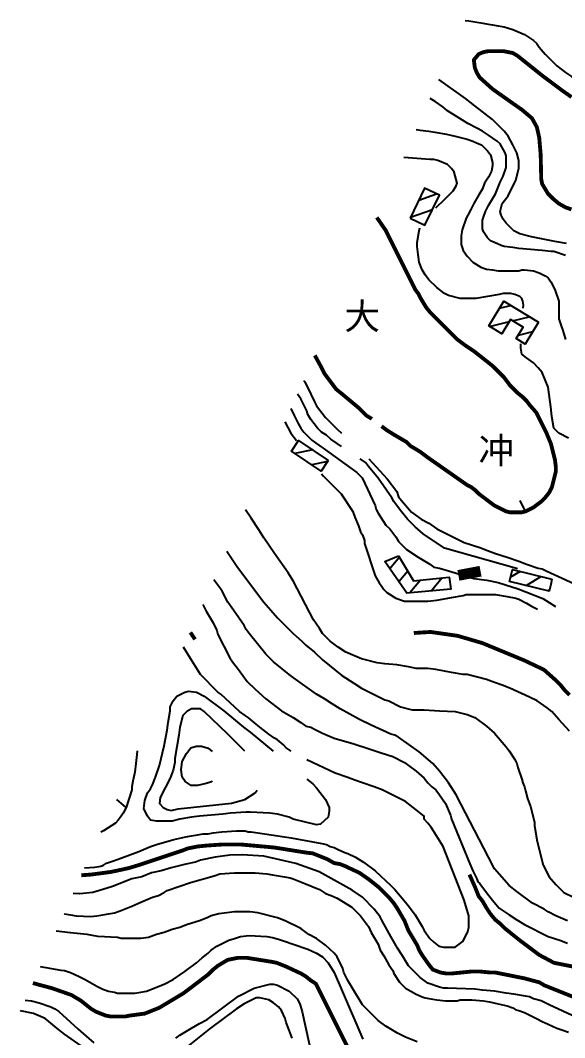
# Model space of a CAD drawing. Extents: x 35515948 to 35520624, y 3302916 to 3308279.
# Drawn here: x 35515974 to 35516328, y 3304194 to 3304856 of the extents above; entities that cross this region are included whole.
import ezdxf

# ---------------------------------------------------------------- set-up
doc = ezdxf.new("R2010")
doc.units = 0
doc.header["$LTSCALE"] = 10000
doc.header["$MEASUREMENT"] = 0
doc.layers.get('0').update_dxf_attribs({"linetype": 'CONTINUOUS'})
for name, color, linetype in [('2112', 7, 'CONTINUOUS'), ('2113', 7, 'CONTINUOUS'), ('8130', 34, 'CONTINUOUS'), ('HY_DX_DGXZ', 3, 'CONTINUOUS')]:
    doc.layers.add(name, color=color, linetype=linetype)
doc.styles.add('仿宋体', font='')
doc.styles.get('仿宋体').set_extended_font_data('文鼎CS仿宋体')

# ---------------------------------------------------------------- blocks, each defined once
blk = doc.blocks.new('1002')
blk.add_lwpolyline([(0, 0), (0.8, 0)])

msp = doc.modelspace()

# ---------------------------------------------------------------- linework, layer by layer
at = {"layer": '2112', "linetype": 'Continuous', "ltscale": 0.005, "const_width": 7, "flags": 128}
msp.add_lwpolyline([(35516259.01, 3304494.84), (35516273.43, 3304497.57)], dxfattribs=at)
at = {"layer": '2113', "linetype": 'Continuous', "ltscale": 0.005}
for p, q in [((35516233.23, 3304738.69), (35516244.87, 3304742.76)), ((35516227.91, 3304727.67), (35516242.24, 3304732.68)), ((35516285.77, 3304668.54), (35516292.89, 3304670.3)), ((35516279.34, 3304656.65), (35516292.15, 3304659.81)), ((35516294.17, 3304660.31), (35516305, 3304662.98)), ((35516298.06, 3304650.97), (35516307.33, 3304653.25)), ((35516164.32, 3304576.35), (35516152.68, 3304574.01)), ((35516173.9, 3304568.8), (35516163.63, 3304566.73)), ((35516220.67, 3304506.62), (35516214.45, 3304499.21)), ((35516226.15, 3304497.59), (35516220.35, 3304490.68)), ((35516299.1, 3304497.45), (35516292.92, 3304493.68)), ((35516312.84, 3304494.12), (35516303.19, 3304488.23)), ((35516234.35, 3304491.8), (35516227.42, 3304483.55)), ((35516248.54, 3304493.16), (35516241.51, 3304484.78)), ((35516318.21, 3304485.68), (35516316.93, 3304484.9))]:
    msp.add_line(p, q, dxfattribs=at)
for points in [[(35516227.62, 3304727.06), (35516237.28, 3304722.4), (35516246.68, 3304741.89), (35516237.01, 3304746.55)], [(35516311.01, 3304659.34), (35516302.46, 3304645.19), (35516296.68, 3304648.69), (35516301.16, 3304656.09), (35516292.91, 3304661.07), (35516287.32, 3304651.83), (35516278.78, 3304656.99), (35516288.45, 3304672.98)], [(35516174.45, 3304569.62), (35516169.8, 3304562.63), (35516150.45, 3304575.49), (35516155.09, 3304582.48)], [(35516220.04, 3304507.66), (35516229.91, 3304491.38), (35516253.03, 3304493.59), (35516254.07, 3304485.88), (35516225.41, 3304483.37), (35516211.21, 3304503.89)], [(35516319.85, 3304492.42), (35516319.01, 3304488.97), (35516317.96, 3304484.65), (35516292.24, 3304490.88), (35516294.13, 3304498.65)]]:
    msp.add_lwpolyline(points, close=True, dxfattribs=at)
at = {"layer": 'HY_DX_DGXZ', "linetype": 'Continuous', "ltscale": 0.005}
for points, elevation in [([(35516263.51, 3304855.56), (35516265.88, 3304855.24), (35516273.5, 3304853.97), (35516277.31, 3304853.34), (35516281.12, 3304852.7), (35516284.93, 3304852.07), (35516288.74, 3304851.43), (35516294.46, 3304849.53), (35516302.08, 3304846.35), (35516307.79, 3304842.54), (35516309.7, 3304840.64), (35516311.6, 3304838.1), (35516315.41, 3304833.65), (35516319.22, 3304829.84), (35516323.03, 3304826.03), (35516328.75, 3304821.59), (35516332.56, 3304819.05), (35516339.63, 3304815.88), (35516350.01, 3304813.45)], 420), ([(35516329.38, 3304710.46), (35516321.76, 3304711.73), (35516306.52, 3304714.91), (35516298.9, 3304716.81), (35516295.09, 3304718.72), (35516290.01, 3304723.8), (35516288.11, 3304726.34), (35516286.84, 3304728.88), (35516286.2, 3304731.42), (35516287.47, 3304736.5), (35516291.28, 3304741.58), (35516296.36, 3304751.74), (35516298.27, 3304759.36), (35516298.27, 3304764.44), (35516297, 3304769.52), (35516294.46, 3304774.6), (35516291.28, 3304780.31), (35516288.74, 3304783.49), (35516281.12, 3304791.11), (35516269.69, 3304800), (35516263.64, 3304804.67), (35516246.26, 3304817.17)], 420), ([(35516328.75, 3304702.84), (35516321.13, 3304705.38), (35516319.22, 3304705.38), (35516313.51, 3304706.02), (35516305.89, 3304706.65), (35516298.27, 3304707.29), (35516294.46, 3304707.92), (35516288.74, 3304708.56), (35516286.84, 3304709.19), (35516282.39, 3304711.1), (35516279.85, 3304712.37), (35516277.95, 3304714.27), (35516275.41, 3304718.08), (35516274.77, 3304719.99), (35516274.77, 3304725.7), (35516275.41, 3304727.61), (35516276.68, 3304731.42), (35516278.58, 3304735.23), (35516283.03, 3304742.85), (35516286.2, 3304750.47), (35516288.11, 3304754.28), (35516290.01, 3304759.99), (35516290.01, 3304767.61), (35516289.38, 3304769.52), (35516286.2, 3304775.23), (35516284.3, 3304777.14), (35516278.58, 3304780.95), (35516274.77, 3304783.49), (35516270.96, 3304785.39), (35516265.25, 3304788.57), (35516251.91, 3304796.82), (35516248.95, 3304799.35), (35516244.01, 3304802.71), (35516244.01, 3304802.71), (35516240.68, 3304804.74)], 415), ([(35516231.63, 3304784.6), (35516234.13, 3304784.12), (35516239.85, 3304783.49), (35516243.66, 3304782.85), (35516251.28, 3304781.58), (35516256.99, 3304780.31), (35516264.61, 3304778.41), (35516268.42, 3304777.14), (35516272.23, 3304775.23), (35516274.14, 3304774.6), (35516277.95, 3304770.79), (35516279.85, 3304768.25), (35516281.12, 3304763.17), (35516281.12, 3304761.26), (35516280.49, 3304757.45), (35516278.58, 3304753.64), (35516276.04, 3304749.83), (35516274.77, 3304746.02), (35516272.23, 3304742.21), (35516269.06, 3304736.5), (35516267.15, 3304732.69), (35516265.25, 3304728.88), (35516263.98, 3304726.97), (35516261.44, 3304719.35), (35516260.8, 3304715.54), (35516260.8, 3304709.83), (35516262.07, 3304706.02), (35516264.61, 3304702.21), (35516268.42, 3304698.4), (35516273.5, 3304695.22), (35516277.31, 3304693.95), (35516281.12, 3304693.32), (35516284.93, 3304692.68), (35516298.27, 3304692.68), (35516300.17, 3304693.32), (35516302.08, 3304693.32), (35516307.79, 3304692.68), (35516311.6, 3304691.41), (35516315.41, 3304689.51), (35516317.32, 3304688.24), (35516319.22, 3304685.7), (35516321.76, 3304680.62), (35516324.3, 3304673), (35516324.3, 3304661.57), (35516325.57, 3304657.76), (35516326.84, 3304653.95), (35516328.75, 3304648.23)], 410), ([(35516244.39, 3304733.71), (35516250.29, 3304739.33), (35516255.65, 3304744.69), (35516257.63, 3304747.93), (35516258.26, 3304749.83), (35516256.36, 3304756.82), (35516254.45, 3304759.36), (35516251.91, 3304761.9), (35516245.56, 3304764.44), (35516243.02, 3304765.07), (35516240.48, 3304765.07), (35516223.49, 3304766.5)], 405), ([(35516301.11, 3304668.46), (35516301.44, 3304670.46), (35516300.81, 3304673), (35516300.17, 3304674.9), (35516298.9, 3304676.17), (35516295.73, 3304677.44), (35516293.19, 3304678.08), (35516288.11, 3304678.08), (35516285.57, 3304677.44), (35516277.95, 3304676.17), (35516270.33, 3304674.9), (35516260.17, 3304674.9), (35516252.55, 3304676.81), (35516250.01, 3304678.08), (35516244.93, 3304681.89), (35516239.85, 3304686.97), (35516237.31, 3304690.14), (35516235.4, 3304693.32), (35516233.5, 3304698.4), (35516232.86, 3304703.48), (35516232.23, 3304708.56), (35516232.23, 3304711.1), (35516233.5, 3304718.72), (35516234.02, 3304720.82)], 405), ([(35516330.65, 3304584.1), (35516324.3, 3304587.27), (35516321.13, 3304590.45), (35516319.86, 3304598.07), (35516319.22, 3304604.42), (35516317.32, 3304617.12), (35516313.51, 3304626.64), (35516310.97, 3304629.82), (35516307.79, 3304632.99), (35516303.35, 3304636.17), (35516300.17, 3304638.71), (35516299.54, 3304642.52), (35516299.7, 3304645.4)], 405), ([(35516158.37, 3304621.59), (35516159.19, 3304620.64), (35516163.01, 3304612.67), (35516165.55, 3304607.59), (35516166.82, 3304605.05), (35516172.54, 3304597.43), (35516180.16, 3304589.81), (35516183.05, 3304587.18)], 405), ([(35516183.05, 3304578.71), (35516176.19, 3304583.34), (35516173.17, 3304586), (35516170, 3304587.91), (35516167.46, 3304590.45), (35516163.01, 3304596.16), (35516161.11, 3304599.34), (35516160.47, 3304601.88), (35516156.66, 3304609.5), (35516154.36, 3304612.67)], 410), ([(35516150.13, 3304603.26), (35516152.22, 3304598.7), (35516154.76, 3304593.62), (35516156.66, 3304590.45), (35516158.57, 3304587.91), (35516163.65, 3304582.83), (35516166.19, 3304580.92), (35516171.14, 3304577.44), (35516192.89, 3304561.69), (35516196.36, 3304558.23), (35516204.92, 3304540.28), (35516205.56, 3304537.74), (35516206.83, 3304535.2), (35516211.91, 3304527.58), (35516214.45, 3304525.04), (35516218.26, 3304519.96), (35516220.16, 3304516.79), (35516225.24, 3304511.71), (35516232.86, 3304506.63), (35516240.48, 3304502.18), (35516243.02, 3304500.28), (35516246.83, 3304499.64), (35516252.51, 3304497.79), (35516269.05, 3304492.81), (35516277.42, 3304491.65), (35516284.95, 3304490.27), (35516297.88, 3304486.03), (35516313.88, 3304479.88), (35516322.06, 3304474.73)], 415), ([(35516146.25, 3304594.62), (35516150.12, 3304587.26), (35516153.69, 3304582.54)], 420), ([(35516297.34, 3304499.1), (35516296.69, 3304499.36), (35516250.03, 3304512.59), (35516236.04, 3304521.87), (35516230.96, 3304526.31), (35516225.88, 3304531.39), (35516221.43, 3304537.11), (35516216.99, 3304542.82), (35516215.72, 3304545.36), (35516206.83, 3304558.06), (35516200.48, 3304565.68), (35516198.57, 3304568.22), (35516195.18, 3304570.51)], 410), ([(35516200.86, 3304570.51), (35516212.76, 3304557.6), (35516219.06, 3304549.41), (35516220.16, 3304546), (35516222.07, 3304543.46), (35516228.42, 3304535.84), (35516234.77, 3304531.39), (35516239.85, 3304528.85), (35516244.93, 3304525.04), (35516262.71, 3304516.15), (35516272.87, 3304512.98), (35516277.95, 3304511.07), (35516283.03, 3304509.17), (35516290.65, 3304506.63), (35516298.27, 3304504.09), (35516303.35, 3304502.18), (35516310.97, 3304499.64), (35516313.51, 3304499.01), (35516316.05, 3304497.74), (35516336.89, 3304488.25)], 405), ([(35516170.12, 3304560.85), (35516171.27, 3304559.33), (35516182.7, 3304547.9), (35516190.32, 3304536.47), (35516191.59, 3304532.66), (35516194.13, 3304526.95), (35516195.4, 3304523.14), (35516196.67, 3304521.23), (35516197.94, 3304517.42), (35516197.94, 3304515.52), (35516204.92, 3304494.56), (35516207.46, 3304490.12), (35516208.73, 3304488.21), (35516210.64, 3304485.67), (35516212.54, 3304483.77), (35516218.26, 3304479.96), (35516223.97, 3304478.05), (35516239.21, 3304478.05), (35516244.93, 3304478.69), (35516248.74, 3304479.32), (35516254.45, 3304480.59), (35516262.07, 3304481.86), (35516263.98, 3304482.5), (35516283.03, 3304482.5), (35516290.65, 3304481.23), (35516296.36, 3304479.96), (35516298.27, 3304479.32), (35516303.35, 3304476.78), (35516306.52, 3304474.88), (35516310.37, 3304472.83)], 420), ([(35516331.29, 3304393.6), (35516324.3, 3304401.22), (35516319.86, 3304406.3), (35516316.68, 3304408.84), (35516310.33, 3304413.28), (35516305.25, 3304415.82), (35516292.55, 3304421.54), (35516287.47, 3304423.44), (35516282.39, 3304425.35), (35516277.31, 3304427.25), (35516264.61, 3304430.43), (35516262.07, 3304430.43), (35516254.45, 3304431.7), (35516244.29, 3304433.6), (35516239.21, 3304434.24), (35516234.13, 3304434.24), (35516231.59, 3304434.24), (35516226.51, 3304435.51), (35516218.89, 3304436.78), (35516211.27, 3304437.41), (35516206.19, 3304438.05), (35516196.03, 3304440.59), (35516185.87, 3304445.03), (35516180.79, 3304448.21), (35516175.71, 3304452.02), (35516170.63, 3304457.1), (35516168.73, 3304460.27), (35516164.92, 3304465.99), (35516151.58, 3304491.39), (35516148.41, 3304496.47), (35516139.52, 3304509.17), (35516132.53, 3304519.33), (35516129.36, 3304524.41), (35516124.28, 3304532.03), (35516120.52, 3304537.36)], 430), ([(35516232.23, 3304191.67), (35516224.61, 3304194.84), (35516219.53, 3304197.38), (35516211.91, 3304201.83), (35516206.83, 3304205.64), (35516196.67, 3304215.8), (35516194.76, 3304218.97), (35516191.59, 3304224.05), (35516187.14, 3304231.67), (35516184.6, 3304236.75), (35516183.97, 3304239.29), (35516180.16, 3304246.91), (35516178.25, 3304249.45), (35516172.54, 3304254.53), (35516166.82, 3304258.98), (35516161.74, 3304261.52), (35516156.66, 3304265.33), (35516146.5, 3304270.41), (35516141.42, 3304272.31), (35516128.72, 3304275.49), (35516123.64, 3304276.12), (35516113.48, 3304276.12), (35516108.4, 3304275.49), (35516103.32, 3304274.85), (35516098.24, 3304273.58), (35516095.7, 3304272.31), (35516090.62, 3304270.41), (35516083, 3304267.87), (35516077.92, 3304265.96), (35516072.84, 3304264.69), (35516067.76, 3304262.79), (35516062.68, 3304261.52), (35516057.6, 3304259.61), (35516052.52, 3304258.98), (35516039.82, 3304258.98), (35516037.28, 3304259.61), (35516024.58, 3304260.25), (35516017.71, 3304261.42), (35516017.71, 3304261.42), (35516006.88, 3304262.56), (35515997.46, 3304263.55)], 435), ([(35515987.15, 3304240.6), (35516000.61, 3304238.27), (35516000.61, 3304238.27), (35516002.99, 3304238.02), (35516006.8, 3304236.75), (35516012.52, 3304234.21), (35516016.33, 3304232.31), (35516023.95, 3304227.86), (35516027.76, 3304225.96), (35516031.57, 3304224.69), (35516035.38, 3304224.05), (35516037.28, 3304223.42), (35516044.9, 3304223.42), (35516048.71, 3304223.42), (35516052.52, 3304224.05), (35516056.33, 3304224.69), (35516067.76, 3304229.13), (35516073.48, 3304232.31), (35516081.1, 3304237.39), (35516088.72, 3304243.1), (35516092.53, 3304246.28), (35516096.34, 3304249.45), (35516098.24, 3304251.36), (35516102.05, 3304253.9), (35516105.86, 3304255.8), (35516109.67, 3304257.71), (35516113.48, 3304258.98), (35516117.29, 3304260.25), (35516123.01, 3304260.88), (35516134.44, 3304260.25), (35516138.25, 3304259.61), (35516142.06, 3304258.34), (35516155.39, 3304253.9), (35516157.3, 3304253.26), (35516161.11, 3304251.99), (35516166.82, 3304249.45), (35516170.63, 3304246.91), (35516174.44, 3304243.1), (35516178.25, 3304236.75), (35516183.1, 3304225.68), (35516196.97, 3304193.55)], 430), ([(35516075.38, 3304194.21), (35516077.92, 3304196.11), (35516085.54, 3304200.56), (35516090.62, 3304203.73), (35516095.7, 3304206.27), (35516116.02, 3304221.51), (35516126.18, 3304226.59), (35516136.34, 3304229.13), (35516138.88, 3304229.13), (35516141.42, 3304228.5), (35516149.04, 3304224.69), (35516154.12, 3304219.61), (35516156.03, 3304216.43), (35516157.51, 3304211.19), (35516166.02, 3304171.81)], 420), ([(35515977.32, 3304218.72), (35515981.4, 3304218.34), (35515986.48, 3304217.07), (35515994.1, 3304214.53), (35515996.64, 3304213.26), (35515999.18, 3304211.35), (35516004.26, 3304206.91), (35516011.88, 3304199.92), (35516016.96, 3304195.48), (35516022.04, 3304191.03)], 420)]:
    msp.add_lwpolyline(points, dxfattribs=dict(at, elevation=elevation))
at = {"layer": 'HY_DX_DGXZ', "linetype": 'Continuous', "ltscale": 0.005, "const_width": 2.5, "elevation": 425}
for points in [[(35516332.56, 3304805.71), (35516326.21, 3304810.16), (35516313.51, 3304819.68), (35516297.63, 3304832.38), (35516294.46, 3304834.29), (35516288.11, 3304835.56), (35516278.58, 3304835.56), (35516275.41, 3304834.92), (35516272.23, 3304833.65), (35516269.06, 3304829.84), (35516269.69, 3304824.76), (35516270.96, 3304821.59), (35516272.87, 3304818.41), (35516281.3, 3304810.84), (35516300.53, 3304797.29), (35516306.84, 3304791.94), (35516309.99, 3304786.27), (35516311.57, 3304779.34), (35516312.51, 3304768.31), (35516312.87, 3304752.37), (35516313.51, 3304749.2), (35516317.32, 3304742.85), (35516320.49, 3304739.67), (35516324.3, 3304736.5), (35516328.75, 3304733.96), (35516332.56, 3304732.69)], [(35516331.29, 3304417.09), (35516328.11, 3304420.27), (35516325.57, 3304423.44), (35516322.4, 3304426.62), (35516314.66, 3304433.52), (35516302.05, 3304439.51), (35516274.62, 3304450.85), (35516258.55, 3304455.57), (35516240.89, 3304458.09), (35516230.04, 3304457.41)], [(35516188.77, 3304184.73), (35516180.58, 3304201.11), (35516166.39, 3304229.46), (35516163.01, 3304231.67), (35516159.84, 3304234.21), (35516156.66, 3304236.12), (35516147.14, 3304240.56), (35516140.79, 3304243.1), (35516137.61, 3304243.74), (35516121.74, 3304246.28), (35516115.39, 3304246.28), (35516109.04, 3304245.01), (35516102.69, 3304241.2), (35516099.51, 3304238.66), (35516096.34, 3304235.48), (35516080.46, 3304223.42), (35516074.11, 3304219.61), (35516064.59, 3304213.89), (35516055.06, 3304210.08), (35516045.54, 3304208.81), (35516042.36, 3304208.18), (35516032.84, 3304208.18), (35516029.66, 3304208.81), (35516023.31, 3304211.35), (35516020.14, 3304213.26), (35516013.79, 3304218.34), (35516007.44, 3304222.15), (35515994.74, 3304226.59), (35515985.21, 3304229.13), (35515982.37, 3304229.95)]]:
    msp.add_lwpolyline(points, dxfattribs=at)
at = {"layer": 'HY_DX_DGXZ', "linetype": 'Continuous', "ltscale": 0.005, "const_width": 2.5, "flags": 128}
for points, elevation in [([(35516209.05, 3304591.8), (35516210, 3304591.08), (35516212.54, 3304589.18), (35516217.62, 3304586), (35516225.24, 3304581.56), (35516227.78, 3304579.02), (35516234.13, 3304575.21), (35516239.21, 3304571.4), (35516251.91, 3304562.51), (35516264.61, 3304553.62), (35516267.15, 3304552.35), (35516269.69, 3304550.44), (35516272.23, 3304547.9), (35516282.39, 3304540.28), (35516290.01, 3304536.47), (35516292.55, 3304535.84), (35516300.17, 3304535.84), (35516302.71, 3304536.47), (35516307.79, 3304539.01), (35516312.87, 3304542.82), (35516315.41, 3304545.36), (35516317.95, 3304548.54), (35516319.86, 3304552.35), (35516322.4, 3304562.51), (35516322.4, 3304565.05), (35516321.76, 3304570.13), (35516319.22, 3304580.29), (35516316.05, 3304587.91), (35516313.51, 3304592.99), (35516309.7, 3304600.61), (35516305.25, 3304605.69), (35516303.35, 3304608.23), (35516300.81, 3304610.77), (35516297.63, 3304613.31), (35516292.55, 3304618.39), (35516288.74, 3304623.47), (35516286.2, 3304626.01), (35516281.12, 3304631.09), (35516269.06, 3304640.61), (35516263.34, 3304644.42), (35516258.26, 3304648.23), (35516248.1, 3304658.39), (35516243.02, 3304663.47), (35516240.48, 3304666.01), (35516237.94, 3304669.19), (35516234.13, 3304675.54), (35516232.86, 3304678.08), (35516230.96, 3304680.62), (35516211.59, 3304719.33), (35516205.95, 3304727.47)], 400), ([(35516165.67, 3304637.84), (35516165.67, 3304637.84), (35516169.36, 3304631.09), (35516171.9, 3304626.01), (35516179.52, 3304615.85), (35516182.7, 3304613.31), (35516194.13, 3304603.78), (35516199.21, 3304598.7), (35516202.38, 3304596.8), (35516202.76, 3304596.51)], 400), ([(35516087.79, 3304453.27), (35516084.76, 3304457.79)], 450), ([(35516013.83, 3304299.97), (35516013.83, 3304299.97), (35516020.21, 3304300.43), (35516033.12, 3304302.14), (35516040.34, 3304303.66), (35516044.9, 3304304.7), (35516051.25, 3304306.6), (35516060.78, 3304309.78), (35516070.3, 3304312.95), (35516079.83, 3304316.13), (35516083, 3304317.4), (35516089.35, 3304318.67), (35516095.7, 3304319.3), (35516105.23, 3304319.94), (35516111.58, 3304319.94), (35516117.93, 3304319.94), (35516139.2, 3304318.02), (35516159.87, 3304314.73), (35516164.28, 3304314.22), (35516173.81, 3304310.41), (35516178.25, 3304307.87), (35516182.06, 3304307.24), (35516185.24, 3304305.97), (35516194.76, 3304301.52), (35516201.11, 3304297.08), (35516207.46, 3304292), (35516213.81, 3304285.65), (35516216.99, 3304281.84), (35516219.53, 3304278.03), (35516223.97, 3304270.41), (35516226.51, 3304264.06), (35516232.23, 3304254.53), (35516233.5, 3304251.36), (35516235.4, 3304248.18), (35516239.85, 3304241.83), (35516242.39, 3304238.66), (35516247.47, 3304236.75), (35516251.28, 3304236.12), (35516254.45, 3304236.12), (35516260.8, 3304236.75), (35516267.15, 3304237.39), (35516273.5, 3304237.39), (35516279.85, 3304236.75), (35516283.03, 3304236.75), (35516302.08, 3304232.94), (35516311.6, 3304230.4), (35516314.78, 3304228.5), (35516327.48, 3304223.42), (35516333.83, 3304220.88)], 450), ([(35516337, 3304239.93), (35516321.13, 3304243.1), (35516311.6, 3304248.18), (35516298.9, 3304257.71), (35516289.38, 3304265.33), (35516286.2, 3304268.5), (35516283.03, 3304271.04), (35516279.85, 3304274.85), (35516277.31, 3304278.66), (35516274.77, 3304283.11), (35516272.23, 3304286.28), (35516269.69, 3304292.63), (35516266.19, 3304300.42)], 450)]:
    msp.add_lwpolyline(points, dxfattribs=dict(at, elevation=elevation))
at = {"layer": 'HY_DX_DGXZ', "linetype": 'Continuous', "ltscale": 0.005, "flags": 128}
for points, elevation in [([(35516108.46, 3304510.53), (35516115.39, 3304500.28), (35516132.53, 3304477.42), (35516136.98, 3304472.34), (35516141.42, 3304467.26), (35516146.5, 3304462.18), (35516151.58, 3304457.1), (35516157.3, 3304452.02), (35516159.84, 3304449.48), (35516165.55, 3304445.03), (35516170.63, 3304439.95), (35516183.33, 3304429.79), (35516190.95, 3304424.71), (35516196.03, 3304421.54), (35516211.27, 3304413.92), (35516213.81, 3304413.28), (35516221.43, 3304409.47), (35516229.05, 3304407.57), (35516236.67, 3304407.57), (35516246.83, 3304406.93), (35516256.99, 3304406.3), (35516264.61, 3304404.39), (35516269.69, 3304402.49), (35516277.31, 3304396.77), (35516282.39, 3304392.33), (35516290.01, 3304383.44), (35516291.92, 3304380.9), (35516295.73, 3304375.18), (35516297, 3304372.64), (35516297.63, 3304370.1), (35516300.17, 3304362.48), (35516300.81, 3304359.94), (35516302.08, 3304357.4), (35516302.71, 3304354.86), (35516303.98, 3304349.78), (35516305.89, 3304344.7), (35516308.43, 3304334.54), (35516308.43, 3304332), (35516310.33, 3304321.84), (35516314.14, 3304306.6), (35516317.95, 3304298.98), (35516322.4, 3304293.9), (35516327.48, 3304288.82), (35516333.83, 3304285.65)], 435), ([(35516330.02, 3304270.41), (35516322.4, 3304273.58), (35516317.32, 3304276.12), (35516314.78, 3304278.03), (35516307.16, 3304281.84), (35516297, 3304289.46), (35516291.92, 3304293.27), (35516282.39, 3304304.06), (35516278.58, 3304311.68), (35516257.63, 3304352.32), (35516252.55, 3304359.94), (35516246.83, 3304367.56), (35516242.39, 3304372.64), (35516233.5, 3304380.26), (35516220.16, 3304389.79), (35516217.62, 3304391.06), (35516215.08, 3304391.69), (35516202.38, 3304397.41), (35516194.76, 3304401.22), (35516182.06, 3304408.2), (35516176.98, 3304411.38), (35516171.9, 3304414.55), (35516166.82, 3304417.73), (35516151.58, 3304428.52), (35516149.04, 3304430.43), (35516138.88, 3304438.68), (35516133.8, 3304443.76), (35516123.01, 3304457.1), (35516121.1, 3304459.64), (35516119.83, 3304462.18), (35516112.85, 3304472.34), (35516109.04, 3304477.42), (35516105.23, 3304485.04), (35516100.11, 3304491.96)], 440), ([(35516092.89, 3304475.89), (35516095.07, 3304471.7), (35516099.51, 3304464.08), (35516102.05, 3304459), (35516102.69, 3304456.46), (35516110.31, 3304441.22), (35516112.21, 3304438.68), (35516116.02, 3304433.6), (35516121.74, 3304425.98), (35516126.82, 3304420.9), (35516133.8, 3304414.55), (35516133.8, 3304414.55)], 445), ([(35516150.32, 3304380.53), (35516147.14, 3304382.8), (35516145.23, 3304384.71), (35516141.42, 3304387.88), (35516139.52, 3304389.15), (35516135.71, 3304391.69), (35516129.99, 3304396.14), (35516126.18, 3304399.31), (35516122.37, 3304402.49), (35516120.47, 3304403.76), (35516116.66, 3304406.3), (35516104.59, 3304417.73), (35516102.69, 3304419), (35516091.26, 3304430.43), (35516084.83, 3304440.76), (35516084.83, 3304440.76), (35516084.83, 3304440.76), (35516080.4, 3304448.1)], 455), ([(35516160.41, 3304362.32), (35516164.28, 3304359.31), (35516166.82, 3304356.77), (35516172.54, 3304349.15), (35516175.08, 3304344.07), (35516175.08, 3304341.53), (35516174.44, 3304337.72), (35516169.36, 3304333.27), (35516166.82, 3304332.64), (35516151.58, 3304336.45), (35516149.04, 3304337.72), (35516141.42, 3304339.62), (35516136.34, 3304340.26), (35516123.64, 3304340.89), (35516121.1, 3304340.89), (35516110.94, 3304340.26), (35516105.86, 3304339.62), (35516098.24, 3304338.99), (35516090.62, 3304338.35), (35516085.54, 3304337.72), (35516077.92, 3304336.45), (35516072.84, 3304335.18), (35516067.76, 3304335.18), (35516062.68, 3304335.18), (35516058.87, 3304335.81), (35516056.97, 3304338.35), (35516054.43, 3304343.43), (35516055.06, 3304348.51), (35516056.97, 3304353.59), (35516058.87, 3304356.13), (35516060.14, 3304358.67), (35516062.05, 3304363.75), (35516064.59, 3304371.37), (35516067.76, 3304384.07), (35516069.67, 3304394.23), (35516070.3, 3304399.31), (35516071.57, 3304406.93), (35516071.57, 3304409.47), (35516073.48, 3304413.28), (35516076.02, 3304416.46), (35516081.1, 3304419), (35516083.64, 3304419.63), (35516088.72, 3304419), (35516093.8, 3304416.46), (35516106.5, 3304406.93), (35516114.12, 3304400.58), (35516119.2, 3304396.14), (35516123.64, 3304392.96), (35516138.51, 3304380.53)], 460), ([(35516133.8, 3304414.55), (35516143.96, 3304406.93), (35516151.58, 3304402.49), (35516156.66, 3304399.31), (35516159.84, 3304396.77), (35516163.01, 3304396.14), (35516165.55, 3304394.87), (35516170.63, 3304392.33), (35516178.25, 3304389.15), (35516190.95, 3304385.34), (35516201.11, 3304382.17), (35516208.73, 3304379.63), (35516216.35, 3304377.09), (35516223.97, 3304373.28), (35516226.51, 3304371.37), (35516231.59, 3304367.56), (35516236.67, 3304363.12), (35516239.21, 3304359.94), (35516241.75, 3304357.4), (35516244.29, 3304355.5), (35516246.83, 3304352.32), (35516250.64, 3304346.61), (35516253.82, 3304338.99), (35516254.45, 3304336.45), (35516266.5, 3304307.42), (35516268.42, 3304302.79), (35516270.96, 3304297.71), (35516271.6, 3304295.81), (35516272.87, 3304294.54), (35516277.31, 3304288.82), (35516281.12, 3304283.74), (35516285.57, 3304278.66), (35516291.92, 3304274.22), (35516297, 3304271.04), (35516302.08, 3304267.87), (35516317.32, 3304260.25), (35516324.94, 3304257.71), (35516330.02, 3304255.8)], 445), ([(35516116.66, 3304384.07), (35516109.04, 3304391.69), (35516093.8, 3304406.3), (35516091.26, 3304408.2), (35516085.54, 3304408.2), (35516082.37, 3304406.3), (35516079.83, 3304403.76), (35516077.92, 3304396.14), (35516077.29, 3304391.06), (35516076.02, 3304383.44), (35516074.75, 3304375.82), (35516074.75, 3304373.28), (35516073.48, 3304368.2), (35516071.57, 3304363.12), (35516065.22, 3304350.42), (35516064.59, 3304346.61), (35516067.13, 3304344.07), (35516069.67, 3304342.8), (35516072.21, 3304342.16), (35516076.73, 3304343.15), (35516111.41, 3304346.93), (35516120.23, 3304349.13), (35516126.82, 3304353.59), (35516128.25, 3304355.38)], 465), ([(35516099.03, 3304361.2), (35516098.49, 3304360.74), (35516095.1, 3304359.57), (35516089.48, 3304358.4), (35516085.35, 3304358.4), (35516081.43, 3304360.95), (35516079.41, 3304363.81), (35516078.88, 3304368.58), (35516079.41, 3304373.88), (35516082.17, 3304379.18), (35516085.03, 3304382.89), (35516088.63, 3304383.95), (35516092.03, 3304383.95), (35516096.27, 3304382.57), (35516099.03, 3304380.5)], 470), ([(35516120.07, 3304380.53), (35516116.66, 3304384.07), (35516116.66, 3304384.07)], 465), ([(35516016.03, 3304304.86), (35516022.68, 3304305.33), (35516022.68, 3304305.33), (35516026.49, 3304305.97), (35516028.39, 3304306.6), (35516030.3, 3304307.87), (35516034.11, 3304309.14), (35516037.92, 3304310.41), (35516051.25, 3304315.49), (35516058.87, 3304318.67), (35516062.68, 3304319.94), (35516074.11, 3304323.11), (35516081.73, 3304325.02), (35516085.54, 3304325.65), (35516089.35, 3304326.29), (35516093.16, 3304326.92), (35516096.34, 3304326.92), (35516099.51, 3304327.56), (35516105.23, 3304328.19), (35516114.75, 3304328.83), (35516120.47, 3304328.83), (35516122.37, 3304328.19), (35516124.28, 3304328.19), (35516150.33, 3304324.27), (35516170.26, 3304320.56), (35516173.17, 3304319.94), (35516175.71, 3304318.67), (35516178.25, 3304318.03), (35516180.79, 3304316.76), (35516185.24, 3304314.86), (35516187.14, 3304314.22), (35516192.22, 3304311.68), (35516197.3, 3304308.51), (35516204.92, 3304302.79), (35516215.08, 3304293.27), (35516217.62, 3304290.73), (35516224.61, 3304282.47), (35516227.15, 3304279.3), (35516230.96, 3304274.22), (35516235.4, 3304266.6), (35516236.67, 3304264.06), (35516240.48, 3304258.98), (35516243.02, 3304256.44), (35516246.2, 3304253.9), (35516249.37, 3304253.26), (35516256.99, 3304253.26), (35516262.07, 3304257.07), (35516265.25, 3304263.42), (35516265.88, 3304265.96), (35516265.88, 3304273.58), (35516262.71, 3304283.74), (35516249.12, 3304318.65), (35516241.49, 3304330.74), (35516239.21, 3304333.91), (35516236.67, 3304336.45), (35516236.67, 3304338.35), (35516229.69, 3304344.07), (35516224.61, 3304347.88), (35516209.37, 3304355.5), (35516204.29, 3304357.4), (35516196.67, 3304359.94), (35516191.59, 3304361.85), (35516186.51, 3304363.75), (35516178.89, 3304366.29), (35516160.41, 3304374.96)], 455), ([(35516050.13, 3304380.74), (35516049.98, 3304378.36), (35516049.35, 3304372.64), (35516048.71, 3304366.93), (35516047.44, 3304361.21), (35516046.81, 3304357.4), (35516046.81, 3304355.5), (35516043, 3304344.07), (35516041.09, 3304340.26), (35516039.82, 3304338.35), (35516037.92, 3304335.81), (35516036.01, 3304333.91), (35516028.39, 3304328.83), (35516026.46, 3304328.07)], 455), ([(35516335.73, 3304207.54), (35516317.95, 3304215.8), (35516312.87, 3304218.34), (35516307.79, 3304219.61), (35516305.25, 3304220.88), (35516302.71, 3304221.51), (35516295.09, 3304222.78), (35516290.01, 3304223.42), (35516282.39, 3304224.69), (35516274.77, 3304225.32), (35516269.69, 3304225.96), (35516251.91, 3304226.59), (35516249.37, 3304226.59), (35516246.83, 3304227.23), (35516239.21, 3304229.77), (35516234.13, 3304233.58), (35516226.51, 3304241.2), (35516222.7, 3304247.55), (35516219.53, 3304252.63), (35516215.08, 3304260.25), (35516209.37, 3304270.41), (35516208.1, 3304272.95), (35516204.29, 3304278.03), (35516196.67, 3304285.65), (35516189.91, 3304290.23), (35516178.24, 3304296.84), (35516168.47, 3304302.2), (35516153.34, 3304307.55), (35516132.53, 3304312.28), (35516118.34, 3304313.22), (35516110.31, 3304312.95), (35516100.78, 3304311.68), (35516091.26, 3304309.78), (35516088.08, 3304308.51), (35516081.73, 3304307.24), (35516072.21, 3304304.7), (35516065.86, 3304302.79), (35516059.51, 3304301.52), (35516053.16, 3304298.98), (35516046.81, 3304297.71), (35516034.11, 3304292.63), (35516027.76, 3304290.73), (35516021.41, 3304288.82), (35516012.99, 3304287.91), (35516012.99, 3304287.91), (35516008.51, 3304288.14)], 445), ([(35516002.63, 3304275.04), (35516002.99, 3304274.85), (35516006.8, 3304274.22), (35516010.61, 3304273.58), (35516019.99, 3304273.19), (35516019.99, 3304273.19), (35516023.95, 3304273.58), (35516027.76, 3304274.22), (35516031.57, 3304274.85), (35516035.38, 3304275.49), (35516039.19, 3304276.76), (35516046.81, 3304279.93), (35516052.52, 3304282.47), (35516060.14, 3304285.65), (35516063.95, 3304286.92), (35516067.76, 3304288.82), (35516069.67, 3304290.09), (35516084.91, 3304295.17), (35516100.15, 3304299.62), (35516103.96, 3304300.89), (35516113.48, 3304301.52), (35516123.01, 3304301.52), (35516126.82, 3304301.52), (35516134.44, 3304300.89), (35516138.25, 3304300.25), (35516142.06, 3304299.62), (35516145.87, 3304298.98), (35516149.68, 3304298.35), (35516151.58, 3304297.71), (35516159.2, 3304294.54), (35516168.73, 3304290.73), (35516172.54, 3304288.19), (35516176.35, 3304286.92), (35516180.16, 3304285.01), (35516189.68, 3304279.3), (35516195.4, 3304273.58), (35516200.48, 3304266.6), (35516202.38, 3304262.79), (35516206.83, 3304255.17), (35516208.1, 3304251.36), (35516210.64, 3304247.55), (35516213.81, 3304241.83), (35516216.35, 3304238.02), (35516216.99, 3304236.12), (35516220.8, 3304230.4), (35516224.61, 3304226.59), (35516231.59, 3304222.78), (35516235.4, 3304220.88), (35516237.31, 3304220.24), (35516241.12, 3304219.61), (35516244.93, 3304218.97), (35516250.64, 3304218.34), (35516258.26, 3304218.34), (35516260.17, 3304218.97), (35516263.98, 3304218.97), (35516267.79, 3304218.97), (35516275.41, 3304218.34), (35516279.22, 3304217.7), (35516284.93, 3304216.43), (35516290.65, 3304215.16), (35516294.46, 3304213.89), (35516296.36, 3304212.62), (35516298.27, 3304211.99), (35516302.08, 3304210.72), (35516305.89, 3304208.81), (35516309.7, 3304206.91), (35516313.51, 3304205), (35516317.32, 3304203.1), (35516323.03, 3304200.56), (35516326.84, 3304199.29), (35516330.65, 3304198.02)], 440), ([(35516150.95, 3304194.21), (35516149.04, 3304199.29), (35516147.14, 3304204.37), (35516146.5, 3304206.91), (35516143.96, 3304211.99), (35516142.06, 3304214.53), (35516138.88, 3304217.07), (35516135.71, 3304218.97), (35516129.99, 3304220.24), (35516127.45, 3304220.24), (35516119.83, 3304216.43), (35516114.75, 3304213.26), (35516104.59, 3304205.64), (35516099.51, 3304201.83), (35516096.97, 3304199.92), (35516081.73, 3304187.86)], 415), ([(35516013.79, 3304189.13), (35516002.99, 3304196.75), (35515997.91, 3304200.56), (35515992.83, 3304205), (35515990.29, 3304206.91), (35515982.67, 3304210.08), (35515974.22, 3304211.82), (35515974.22, 3304211.82)], 415)]:
    msp.add_lwpolyline(points, dxfattribs=dict(at, elevation=elevation))

# ---------------------------------------------------------------- block references
at = {"layer": '8130', "linetype": 'Continuous', "ltscale": 0.005, "xscale": 10, "yscale": 10, "zscale": 10}
for p, rotation in [((35516302.71, 3304536.47, 400), 116.8077546765495), ((35516043, 3304344.07, 455), 139.9966690763284)]:
    msp.add_blockref('1002', p, dxfattribs=dict(at, rotation=rotation))

# ---------------------------------------------------------------- texts
at = {"layer": '2113', "linetype": 'Continuous', "ltscale": 0.005, "style": '仿宋体'}
for s, p in [('大', (35516184.83, 3304654.77, 3306519.62)), ('冲', (35516272.07, 3304567.6, 3306519.62))]:
    msp.add_text(s, height=17, dxfattribs=at).set_placement(p)

doc.saveas('drawing.dxf')
